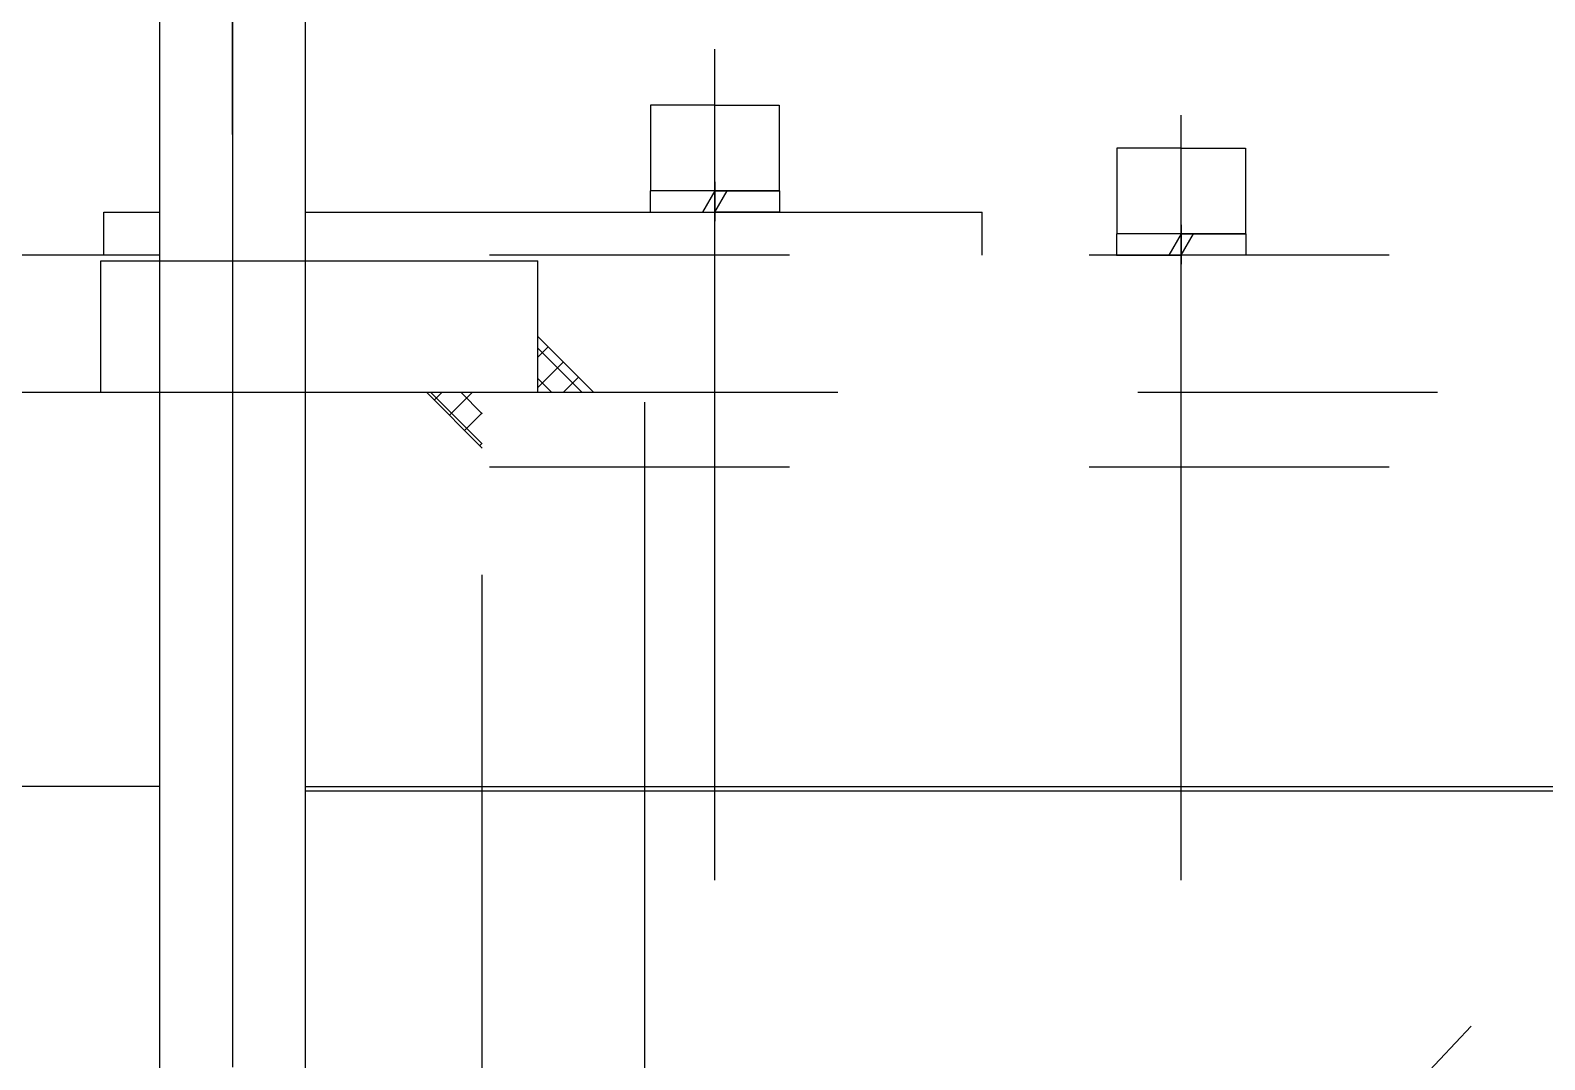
# Model space of a CAD drawing. Header units: millimetres. Extents: x 0 to 14700, y -398 to 10395.
# Drawn here: x 9204.9 to 9558.3, y 5136.6 to 5376.8 of the extents above; entities that cross this region are included whole.
import ezdxf

# ---------------------------------------------------------------- set-up
doc = ezdxf.new("R2010")
doc.units = ezdxf.units.MM
doc.header["$LTSCALE"] = 350
doc.linetypes.add('G', pattern=[2, 1.25, -0.25, 0.25, -0.25])
doc.linetypes.add('K', pattern=[2.5, 1.25, -0.25, 0.25, -0.25, 0.25, -0.25])
for name, color, linetype in [('01', 7, 'Continuous'), ('05', 142, 'G'), ('07', 6, 'K')]:
    doc.layers.add(name, color=color, linetype=linetype)

# ---------------------------------------------------------------- blocks, each defined once
blk = doc.blocks.new('A$C2F3B3551')
at = {"layer": '07', "linetype": 'K', "ltscale": 0.8}
h = blk.add_hatch(dxfattribs=at)
h.set_pattern_fill('_USER', color=6, scale=5, angle=45, style=0, double=1, pattern_type=0)
h.set_pattern_definition([(135, (11033.1927, 2989.306), (3.535534, 3.535534), []), (45, (11033.1927, 2989.306), (3.535534, -3.535534), [])])
h.paths.add_polyline_path([(813, 2148.43), (813, 2161.43), (826, 2161.43)])
h.paths.add_polyline_path([(800, 2174.43), (800, 2161.43), (787, 2161.43)])
at = {"layer": '07', "color": 6, "linetype": 'K', "ltscale": 0.8}
for p, q in [((800, 2161.43), (800, 2192.13)), ((902, 2192.13), (800, 2192.13)), ((902, 2161.43), (902, 2192.13)), ((787, 2161.43), (800, 2174.43)), ((1080, 2161.43), (503.78, 2161.43)), ((775, 1809.13), (775, 2161.43)), ((813, 1768.86), (813, 2161.43)), ((826, 2161.43), (813, 2148.43)), ((918.45, 1657.11), (461.19, 2141.68))]:
    blk.add_line(p, q, dxfattribs=at)
blk = doc.blocks.new('rtrtrt')
at = {"layer": '07', "color": 6, "linetype": 'K'}
for p, q in [((8099.72, 22091.48), (8099.72, 21480.32)), ((8099.72, 21871.6), (8099.72, 22075.51)), ((8082.72, 22064.45), (8082.72, 21550.45)), ((8116.72, 22064.45), (8116.72, 21550.45)), ((8212.34, 21697.59), (8212.34, 21891.51)), ((8212.34, 21878.45), (8197.34, 21878.45)), ((8197.34, 21878.45), (8197.34, 21858.45)), ((8212.34, 21878.45), (8227.34, 21878.45)), ((8227.34, 21878.45), (8227.34, 21858.45)), ((8321.18, 21697.59), (8321.18, 21876.14)), ((8321.18, 21868.45), (8306.18, 21868.45)), ((8306.18, 21868.45), (8306.18, 21848.45)), ((8321.18, 21868.45), (8336.18, 21868.45)), ((8336.18, 21868.45), (8336.18, 21848.45)), ((8212.34, 21858.45), (8197.24, 21858.45)), ((8197.24, 21858.45), (8197.24, 21853.45)), ((8212.34, 21858.45), (8209.45, 21853.45)), ((8212.34, 21860.55), (8212.34, 21851.35)), ((8227.34, 21858.45), (8212.34, 21858.45)), ((8212.34, 21858.45), (8227.44, 21858.45)), ((8212.34, 21853.45), (8215.22, 21858.45)), ((8227.44, 21858.45), (8227.44, 21853.45)), ((8069.72, 21853.45), (8082.72, 21853.45)), ((8069.72, 21843.45), (8069.72, 21853.45)), ((8116.72, 21853.45), (8274.72, 21853.45)), ((8197.24, 21853.45), (8212.34, 21853.45)), ((8227.44, 21853.45), (8212.34, 21853.45)), ((8274.72, 21843.45), (8274.72, 21853.45)), ((8321.18, 21850.55), (8321.18, 21841.35)), ((8321.18, 21848.45), (8306.08, 21848.45)), ((8306.08, 21848.45), (8306.08, 21843.45)), ((8321.18, 21848.45), (8318.3, 21843.45)), ((8336.18, 21848.45), (8321.18, 21848.45)), ((8321.18, 21848.45), (8336.28, 21848.45)), ((8321.18, 21843.45), (8324.07, 21848.45)), ((8336.28, 21848.45), (8336.28, 21843.45)), ((8306.08, 21843.45), (8321.18, 21843.45)), ((8336.28, 21843.45), (8321.18, 21843.45))]:
    blk.add_line(p, q, dxfattribs=at)
at = {"layer": '07', "color": 6, "linetype": 'K', "ltscale": 0.8}
for p, q in [((8099.72, 22053.11), (8099.72, 21182.04)), ((8099.72, 21867.44), (8099.72, 21691.4)), ((8082.72, 21843.45), (7313.22, 21843.45)), ((8789.72, 21843.45), (8116.72, 21843.45)), ((8099.72, 21838.38), (8099.72, 21718.45)), ((7416.49, 21793.95), (8082.72, 21793.95)), ((8789.72, 21793.95), (8116.72, 21793.95)), ((8082.72, 21719.45), (7313.22, 21719.45)), ((7409.72, 21718.45), (8082.72, 21718.45)), ((8116.72, 21719.45), (8789.72, 21719.45)), ((8116.72, 21718.45), (8789.72, 21718.45))]:
    blk.add_line(p, q, dxfattribs=at)

msp = doc.modelspace()

# ---------------------------------------------------------------- block references
at = {"layer": '01'}
msp.add_blockref('rtrtrt', (1152.33, -16519.14), dxfattribs=at)
at = {"layer": '05', "color": 142, "linetype": 'G', "xscale": -1}
msp.add_blockref('A$C2F3B3551', (10123.35, 3130.88), dxfattribs=at)

doc.saveas('drawing.dxf')
